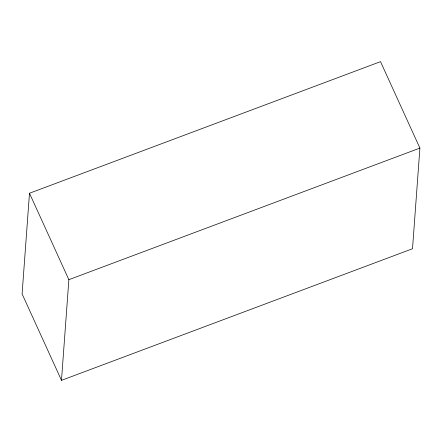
<?xml version="1.0" encoding="UTF-8"?>
<svg xmlns="http://www.w3.org/2000/svg" width="442" height="442" viewBox="0 0 442 442"><rect width="100%" height="100%" fill="white"/><g stroke="black" fill="none" stroke-linecap="round" stroke-linejoin="round"><path stroke-width="0.66" d="M29.487 193.253L22.1 293.919L61.488 380.347L412.513 248.747L419.9 148.081L380.512 61.653L29.487 193.253L68.869 279.681L61.488 380.347M68.869 279.681L419.9 148.081"/></g></svg>
